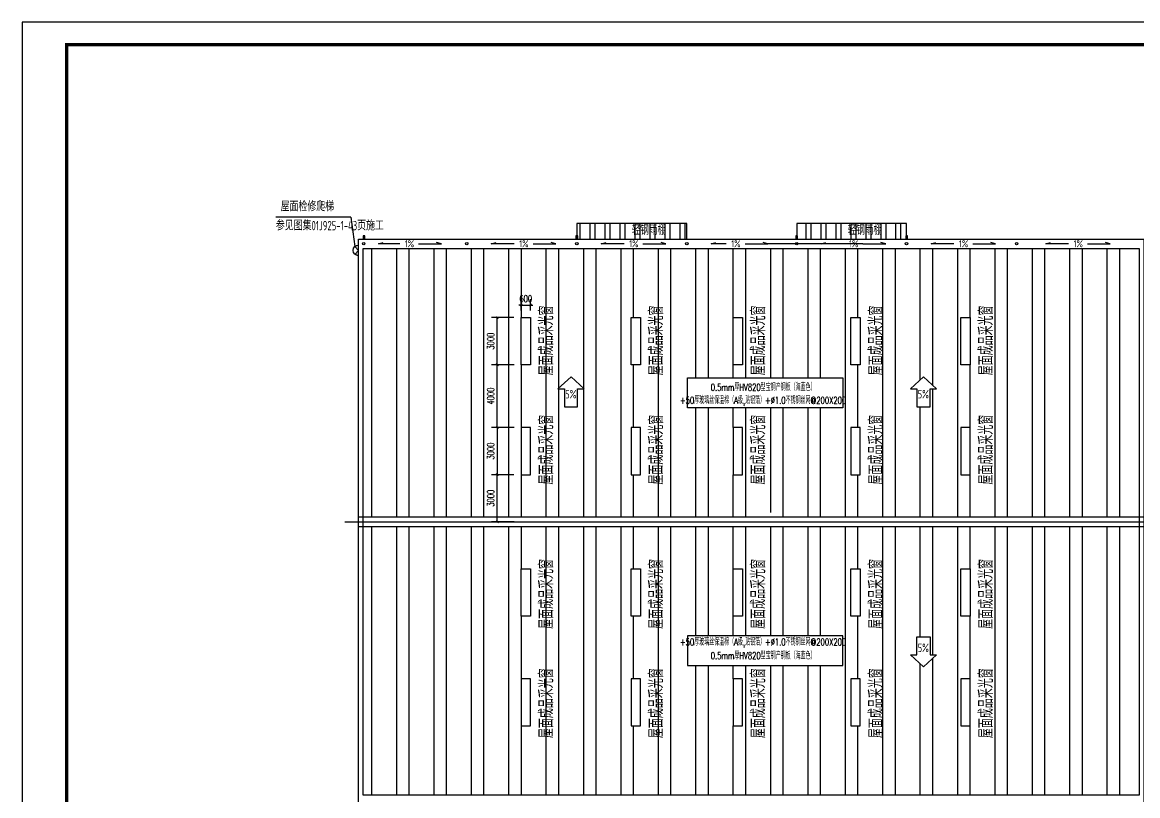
# Model space of a CAD drawing. Extents: x 180850 to 1400258, y 48356 to 327067.
# Drawn here: x 552425 to 623443, y 267739 to 316984 of the extents above; entities that cross this region are included whole.
import ezdxf
from ezdxf.enums import TextEntityAlignment as Align

# ---------------------------------------------------------------- set-up
doc = ezdxf.new("R2010")
doc.units = 0
doc.header["$LTSCALE"] = 1000
for name, color, linetype in [('AXIS', 3, 'Continuous'), ('DOTE', 1, 'Continuous'), ('PUB_DIM', 3, 'Continuous'), ('PUB_TEXT', 7, 'Continuous'), ('PUB_TITLE', 4, 'Continuous'), ('TEXT', 7, 'Continuous'), ('天沟', 2, 'Continuous'), ('文字', 7, 'Continuous')]:
    doc.layers.add(name, color=color, linetype=linetype)
doc.styles.add('_TCH_DIM', font='SIMPLEX', dxfattribs={"bigfont": 'GBCBIG'})
doc.styles.add('_TCH_DIM_T3', font='SIMPLEX', dxfattribs={"width": 0.705882, "bigfont": 'GBCBIG'})
doc.styles.add('C', font='tssdeng.shx', dxfattribs={"height": 3, "bigfont": 'tssdchn.shx'})
doc.styles.add('TSSD_Dimension', font='Tssdeng.shx', dxfattribs={"width": 0.8, "bigfont": 'hztxt.shx'})
doc.styles.add('TSSD_Label', font='tssdeng.shx', dxfattribs={"width": 0.7, "bigfont": 'hztxt.shx'})
doc.styles.add('TSSD_Norm', font='tssdeng.shx', dxfattribs={"bigfont": 'hztxt.shx'})
doc.dimstyles.new('_TCH_ARCH&&150', dxfattribs={"dimtxt": 446.25, "dimasz": 150, "dimexe": 375, "dimexo": 450, "dimgap": 189.375, "dimtad": 1, "dimdec": 0, "dimzin": 0, "dimdsep": 46, "dimtxsty": '_TCH_DIM_T3', "dimblk": 'ARCHTICK', "dimcen": 0.09, "dimclrd": 3, "dimclre": 3, "dimclrt": 7, "dimazin": 2, "dimtfac": 1, "dimtdec": 0, "dimtix": 1, "dimtmove": 2, "dimatfit": 3, "dimfxl": 1, "dimtolj": 1, "dimtzin": 0, "dimarcsym": 0})

# ---------------------------------------------------------------- blocks, each defined once
blk = doc.blocks.new('_ArchTick')
at = {"color": 0, "linetype": 'ByBlock', "const_width": 0.4}
blk.add_lwpolyline([(-0.5, -0.5), (0.5, 0.5)], dxfattribs=at)
blk = doc.blocks.new('*D441')
at = {"layer": 'Defpoints', "color": 0, "transparency": 16777216}
for p in [(584782, 298981), (584182, 298180), (584782, 298181)]:
    blk.add_point(p, dxfattribs=at)
at = {"layer": 'PUB_DIM', "color": 3, "lineweight": -2, "transparency": 16777216}
for p, q in [((584182, 298630), (584182, 299356)), ((584782, 298631), (584782, 299356)), ((584182, 298981), (584032, 298981)), ((584182, 298981), (584782, 298981)), ((584782, 298981), (584932, 298981))]:
    blk.add_line(p, q, dxfattribs=at)
at = {"layer": 'PUB_DIM', "color": 3, "lineweight": -2, "transparency": 16777216, "xscale": 150, "yscale": 150, "zscale": 150}
blk.add_blockref('_ArchTick', (584182, 298981), dxfattribs=at)
at = {"layer": 'PUB_DIM', "color": 3, "lineweight": -2, "transparency": 16777216, "xscale": 150, "yscale": 150, "zscale": 150, "rotation": 180}
blk.add_blockref('_ArchTick', (584782, 298981), dxfattribs=at)
at = {"layer": 'PUB_DIM', "color": 7, "transparency": 16777216, "insert": (584482, 299394), "char_height": 446.2, "attachment_point": 5, "style": '_TCH_DIM_T3'}
blk.add_mtext('\\A1;600', dxfattribs=at)
blk = doc.blocks.new('*D442')
at = {"layer": 'Defpoints', "color": 0, "transparency": 16777216}
for p in [(584182, 291180), (582666, 288180), (584168, 288180)]:
    blk.add_point(p, dxfattribs=at)
at = {"layer": 'PUB_DIM', "color": 3, "lineweight": -2, "transparency": 16777216}
for p, q in [((583732, 291180), (582291, 291180)), ((582666, 291180), (582666, 288180)), ((583718, 288180), (582291, 288180))]:
    blk.add_line(p, q, dxfattribs=at)
at = {"layer": 'PUB_DIM', "color": 3, "lineweight": -2, "transparency": 16777216, "xscale": 150, "yscale": 150, "zscale": 150}
for p, rotation in [((582666, 291180), 90), ((582666, 288180), 270)]:
    blk.add_blockref('_ArchTick', p, dxfattribs=dict(at, rotation=rotation))
at = {"layer": 'PUB_DIM', "color": 7, "transparency": 16777216, "insert": (582254, 289680), "char_height": 446.2, "attachment_point": 5, "rotation": 90, "style": '_TCH_DIM_T3'}
blk.add_mtext('\\A1;3000', dxfattribs=at)
blk = doc.blocks.new('*D443')
at = {"layer": 'Defpoints', "color": 0, "transparency": 16777216}
for p in [(582666, 295180), (584182, 295180), (584182, 291180)]:
    blk.add_point(p, dxfattribs=at)
at = {"layer": 'PUB_DIM', "color": 3, "lineweight": -2, "transparency": 16777216}
for p, q in [((583732, 295180), (582291, 295180)), ((582666, 291180), (582666, 295180)), ((583732, 291180), (582291, 291180))]:
    blk.add_line(p, q, dxfattribs=at)
at = {"layer": 'PUB_DIM', "color": 3, "lineweight": -2, "transparency": 16777216, "xscale": 150, "yscale": 150, "zscale": 150}
for p, rotation in [((582666, 295180), 90), ((582666, 291180), 270)]:
    blk.add_blockref('_ArchTick', p, dxfattribs=dict(at, rotation=rotation))
at = {"layer": 'PUB_DIM', "color": 7, "transparency": 16777216, "insert": (582254, 293180), "char_height": 446.2, "attachment_point": 5, "rotation": 90, "style": '_TCH_DIM_T3'}
blk.add_mtext('\\A1;4000', dxfattribs=at)
blk = doc.blocks.new('*D444')
at = {"layer": 'Defpoints', "color": 0, "transparency": 16777216}
for p in [(582666, 298180), (584168, 298180), (584182, 295180)]:
    blk.add_point(p, dxfattribs=at)
at = {"layer": 'PUB_DIM', "color": 3, "lineweight": -2, "transparency": 16777216}
for p, q in [((583718, 298180), (582291, 298180)), ((582666, 295180), (582666, 298180)), ((583732, 295180), (582291, 295180))]:
    blk.add_line(p, q, dxfattribs=at)
at = {"layer": 'PUB_DIM', "color": 3, "lineweight": -2, "transparency": 16777216, "xscale": 150, "yscale": 150, "zscale": 150}
for p, rotation in [((582666, 298180), 90), ((582666, 295180), 270)]:
    blk.add_blockref('_ArchTick', p, dxfattribs=dict(at, rotation=rotation))
at = {"layer": 'PUB_DIM', "color": 7, "transparency": 16777216, "insert": (582254, 296680), "char_height": 446.2, "attachment_point": 5, "rotation": 90, "style": '_TCH_DIM_T3'}
blk.add_mtext('\\A1;3000', dxfattribs=at)
blk = doc.blocks.new('*D445')
at = {"layer": 'Defpoints', "color": 0, "transparency": 16777216}
for p in [(582666, 288180), (584168, 288180), (584182, 285180)]:
    blk.add_point(p, dxfattribs=at)
at = {"layer": 'PUB_DIM', "color": 3, "lineweight": -2, "transparency": 16777216}
for p, q in [((583718, 288180), (582291, 288180)), ((582666, 285180), (582666, 288180)), ((583732, 285180), (582291, 285180))]:
    blk.add_line(p, q, dxfattribs=at)
at = {"layer": 'PUB_DIM', "color": 3, "lineweight": -2, "transparency": 16777216, "xscale": 150, "yscale": 150, "zscale": 150}
for p, rotation in [((582666, 288180), 90), ((582666, 285180), 270)]:
    blk.add_blockref('_ArchTick', p, dxfattribs=dict(at, rotation=rotation))
at = {"layer": 'PUB_DIM', "color": 7, "transparency": 16777216, "insert": (582254, 286680), "char_height": 446.2, "attachment_point": 5, "rotation": 90, "style": '_TCH_DIM_T3'}
blk.add_mtext('\\A1;3000', dxfattribs=at)
blk = doc.blocks.new('A$C460B5C3E')
at = {"layer": '天沟'}
for q in [(379, -144), (379, -994)]:
    blk.add_line((0, -569), q, dxfattribs=at)
blk.add_arc((0, -569), 569, 270, 90, dxfattribs=at)
blk.add_arc((0, -569), 569, 270, 90, dxfattribs=at)

msp = doc.modelspace()

# ---------------------------------------------------------------- hatches: boundary and pattern name
h = msp.add_hatch()
h.set_pattern_fill('ANSI32', color=256, scale=200, angle=-135)
h.set_pattern_definition([(270, (519371.9, 457504), (952.5, -6e-13), []), (270, (519054.4, 457186.5), (952.5, -6e-13), [])])
h.paths.add_polyline_path([(587731.62, 304180.23), (587731.62, 303179.87), (594731.62, 303179.87), (594731.62, 304180.23)])
h.paths.add_polyline_path([(591122.76, 303315.8), (593018.19, 303315.8), (593018.19, 304180.37), (591122.76, 304180.37)], flags=9)
h = msp.add_hatch()
h.set_pattern_fill('ANSI32', color=256, scale=200, angle=-135)
h.set_pattern_definition([(270, (533121.9, 457504), (952.5, -6e-13), []), (270, (532804.4, 457186.5), (952.5, -6e-13), [])])
h.paths.add_polyline_path([(601742.43, 304180.23), (601742.43, 303179.87), (608713.35, 303179.87), (608713.35, 304180.23)])
h.paths.add_polyline_path([(604872.76, 303315.8), (606768.19, 303315.8), (606768.19, 304180.37), (604872.76, 304180.37)], flags=9)
h = msp.add_hatch()
h.set_pattern_fill('ANSI32', color=5, scale=500, angle=45)
h.set_pattern_definition([(90, (0, 0), (-2381.25, 2e-13), []), (90, (793.8, 793.8), (-2381.25, 2e-13), [])])
h.paths.add_polyline_path([(623431.62, 302579.87), (574031.62, 302579.87), (574031.62, 287347.74), (574331.62, 287347.74), (574031.62, 287047.74), (574031.62, 285502.19), (599800.1, 285502.19), (599522.43, 285779.87), (600722.43, 285779.87), (600444.75, 285502.19), (623431.62, 285502.19), (623431.62, 286747.74), (623131.62, 286747.74), (622531.62, 287347.74), (623431.62, 287347.74)])
h.paths.add_polyline_path([(591181.62, 291179.87), (591781.62, 291179.87), (591781.62, 288179.87), (591181.62, 288179.87)], flags=16)
h.paths.add_polyline_path([(584781.62, 288179.87), (584181.62, 288179.87), (584181.62, 291179.87), (584781.62, 291179.87)], flags=16)
h.paths.add_polyline_path([(587781.62, 292508.57), (586946.22, 292508.57), (586946.22, 293652.37), (586527.24, 293652.37), (587363.92, 294416.95), (588200.6, 293652.37), (587781.62, 293652.37)], flags=16)
h.paths.add_polyline_path([(594770.45, 292443.27), (594770.45, 294335.81), (604666.58, 294335.81), (604666.58, 292443.27)], flags=16)
h.paths.add_polyline_path([(591181.62, 295179.87), (591181.62, 298179.87), (591781.62, 298179.87), (591781.62, 295179.87)], flags=16)
h.paths.add_polyline_path([(584781.62, 295179.87), (584181.62, 295179.87), (584181.62, 298179.87), (584781.62, 298179.87)], flags=16)
h.paths.add_polyline_path([(597681.62, 291179.87), (598281.62, 291179.87), (598281.62, 288179.87), (597681.62, 288179.87)], flags=16)
h.paths.add_polyline_path([(597681.62, 295179.87), (597681.62, 298179.87), (598281.62, 298179.87), (598281.62, 295179.87)], flags=16)
h.paths.add_polyline_path([(605181.62, 291179.87), (605781.62, 291179.87), (605781.62, 288179.87), (605181.62, 288179.87)], flags=16)
h.paths.add_polyline_path([(605181.62, 295179.87), (605181.62, 298179.87), (605781.62, 298179.87), (605781.62, 295179.87)], flags=16)
h.paths.add_polyline_path([(608968.47, 293652.37), (609805.14, 294416.95), (610641.82, 293652.37), (610222.85, 293652.37), (610222.85, 292508.57), (609387.44, 292508.57), (609387.44, 293652.37)], flags=16)
h.paths.add_polyline_path([(612181.62, 291179.87), (612781.62, 291179.87), (612781.62, 288179.87), (612181.62, 288179.87)], flags=16)
h.paths.add_polyline_path([(612181.62, 295179.87), (612181.62, 298179.87), (612781.62, 298179.87), (612781.62, 295179.87)], flags=16)
h.paths.add_polyline_path([(623431.62, 284857.54), (574031.62, 284857.54), (574031.62, 267779.87), (623431.62, 267779.87)])
h.paths.add_polyline_path([(591181.62, 282179.87), (591781.62, 282179.87), (591781.62, 279179.87), (591181.62, 279179.87)], flags=16)
h.paths.add_polyline_path([(584781.62, 282179.87), (584781.62, 279179.87), (584181.62, 279179.87), (584181.62, 282179.87)], flags=16)
h.paths.add_polyline_path([(594770.45, 277916.46), (604666.58, 277916.46), (604666.58, 276023.92), (594770.45, 276023.92)], flags=16)
h.paths.add_polyline_path([(591181.62, 275179.87), (591781.62, 275179.87), (591781.62, 272179.87), (591181.62, 272179.87)], flags=16)
h.paths.add_polyline_path([(597681.62, 282179.87), (598281.62, 282179.87), (598281.62, 279179.87), (597681.62, 279179.87)], flags=16)
h.paths.add_polyline_path([(584781.62, 275179.87), (584781.62, 272179.87), (584181.62, 272179.87), (584181.62, 275179.87)], flags=16)
h.paths.add_polyline_path([(597681.62, 275179.87), (598281.62, 275179.87), (598281.62, 272179.87), (597681.62, 272179.87)], flags=16)
h.paths.add_polyline_path([(605181.62, 282179.87), (605781.62, 282179.87), (605781.62, 279179.87), (605181.62, 279179.87)], flags=16)
h.paths.add_polyline_path([(605181.62, 275179.87), (605781.62, 275179.87), (605781.62, 272179.87), (605181.62, 272179.87)], flags=16)
h.paths.add_polyline_path([(608968.47, 276707.36), (609387.44, 276707.36), (609387.44, 277851.16), (610222.85, 277851.16), (610222.85, 276707.36), (610641.82, 276707.36), (609805.14, 275942.78)], flags=16)
h.paths.add_polyline_path([(612181.62, 282179.87), (612781.62, 282179.87), (612781.62, 279179.87), (612181.62, 279179.87)], flags=16)
h.paths.add_polyline_path([(612181.62, 275179.87), (612781.62, 275179.87), (612781.62, 272179.87), (612181.62, 272179.87)], flags=16)
h.paths.add_polyline_path([(582588.24, 289013.3), (582588.24, 290346.43), (581918.86, 290346.43), (581918.86, 289013.3)], flags=24)
h.paths.add_polyline_path([(582588.24, 292513.3), (582588.24, 293846.43), (581918.86, 293846.43), (581918.86, 292513.3)], flags=24)
h.paths.add_polyline_path([(582588.24, 296013.3), (582588.24, 297346.43), (581918.86, 297346.43), (581918.86, 296013.3)], flags=24)
h.paths.add_polyline_path([(582588.24, 286013.3), (582588.24, 287346.43), (581918.86, 287346.43), (581918.86, 286013.3)], flags=24)
h.paths.add_polyline_path([(597542.35, 285841.12), (599439.85, 285841.12), (599439.85, 286733.62), (597542.35, 286733.62)], flags=24)
h.paths.add_polyline_path([(614541.43, 294928.19), (614541.43, 298533.84), (613141.79, 298533.84), (613141.79, 294928.19)], flags=24)
h.paths.add_polyline_path([(614541.43, 287970.29), (614541.43, 291575.93), (613141.79, 291575.93), (613141.79, 287970.29)], flags=24)
h.paths.add_polyline_path([(607541.43, 294928.19), (607541.43, 298533.84), (606141.79, 298533.84), (606141.79, 294928.19)], flags=24)
h.paths.add_polyline_path([(607541.43, 287970.29), (607541.43, 291575.93), (606141.79, 291575.93), (606141.79, 287970.29)], flags=24)
h.paths.add_polyline_path([(600041.43, 294928.19), (600041.43, 298533.84), (598641.79, 298533.84), (598641.79, 294928.19)], flags=24)
h.paths.add_polyline_path([(600041.43, 287970.29), (600041.43, 291575.93), (598641.79, 291575.93), (598641.79, 287970.29)], flags=24)
h.paths.add_polyline_path([(593541.43, 294928.19), (593541.43, 298533.84), (592141.79, 298533.84), (592141.79, 294928.19)], flags=24)
h.paths.add_polyline_path([(593541.43, 287970.29), (593541.43, 291575.93), (592141.79, 291575.93), (592141.79, 287970.29)], flags=24)
h.paths.add_polyline_path([(586541.43, 294928.19), (586541.43, 298533.84), (585141.79, 298533.84), (585141.79, 294928.19)], flags=24)
h.paths.add_polyline_path([(586541.43, 287970.29), (586541.43, 291575.93), (585141.79, 291575.93), (585141.79, 287970.29)], flags=24)
h.paths.add_polyline_path([(594756.48, 292473.08), (604435.19, 292473.08), (604435.19, 293276.65), (594756.48, 293276.65)], flags=24)
h.paths.add_polyline_path([(596556.76, 293359.97), (602634.91, 293359.97), (602634.91, 294094.53), (596556.76, 294094.53)], flags=8)
h.paths.add_polyline_path([(609407.5, 292927.42), (610177.84, 292927.42), (610177.84, 293581.49), (609407.5, 293581.49)], flags=8)
h.paths.add_polyline_path([(586966.27, 292927.42), (587736.62, 292927.42), (587736.62, 293581.49), (586966.27, 293581.49)], flags=8)
h.paths.add_polyline_path([(614541.43, 271825.9), (614541.43, 275431.54), (613141.79, 275431.54), (613141.79, 271825.9)], flags=24)
h.paths.add_polyline_path([(614541.43, 278783.8), (614541.43, 282389.44), (613141.79, 282389.44), (613141.79, 278783.8)], flags=24)
h.paths.add_polyline_path([(607541.43, 271825.9), (607541.43, 275431.54), (606141.79, 275431.54), (606141.79, 271825.9)], flags=24)
h.paths.add_polyline_path([(607541.43, 278783.8), (607541.43, 282389.44), (606141.79, 282389.44), (606141.79, 278783.8)], flags=24)
h.paths.add_polyline_path([(600041.43, 271825.9), (600041.43, 275431.54), (598641.79, 275431.54), (598641.79, 271825.9)], flags=24)
h.paths.add_polyline_path([(600041.43, 278783.8), (600041.43, 282389.44), (598641.79, 282389.44), (598641.79, 278783.8)], flags=24)
h.paths.add_polyline_path([(593541.43, 271825.9), (593541.43, 275431.54), (592141.79, 275431.54), (592141.79, 271825.9)], flags=24)
h.paths.add_polyline_path([(593541.43, 278783.8), (593541.43, 282389.44), (592141.79, 282389.44), (592141.79, 278783.8)], flags=24)
h.paths.add_polyline_path([(586541.43, 271825.9), (586541.43, 275431.54), (585141.79, 275431.54), (585141.79, 271825.9)], flags=24)
h.paths.add_polyline_path([(586541.43, 278783.8), (586541.43, 282389.44), (585141.79, 282389.44), (585141.79, 278783.8)], flags=24)
h.paths.add_polyline_path([(594756.48, 277083.08), (604435.19, 277083.08), (604435.19, 277886.65), (594756.48, 277886.65)], flags=24)
h.paths.add_polyline_path([(596556.76, 276265.2), (602634.91, 276265.2), (602634.91, 276999.76), (596556.76, 276999.76)], flags=8)
h.paths.add_polyline_path([(609407.5, 276778.24), (610177.84, 276778.24), (610177.84, 277432.31), (609407.5, 277432.31)], flags=8)

# ---------------------------------------------------------------- linework, layer by layer
for points in [[(587731.62, 303179.87), (594731.62, 303179.87), (594731.62, 304180.23), (587731.62, 304180.23)], [(601742.43, 303179.87), (608713.35, 303179.87), (608713.35, 304180.23), (601742.43, 304180.23)], [(623831.62, 267179.87), (573831.62, 267179.87), (573831.62, 303179.87), (623831.62, 303179.87)], [(623531.62, 267779.87), (574131.62, 267779.87), (574131.62, 302579.87), (623531.62, 302579.87)], [(594770.45, 294335.81), (604666.58, 294335.81), (604666.58, 292443.27), (594770.45, 292443.27)], [(573831.62, 285502.19), (623831.62, 285502.19), (623831.62, 284857.54), (573831.62, 284857.54)], [(594770.45, 276023.92), (604666.58, 276023.92), (604666.58, 277916.46), (594770.45, 277916.46)]]:
    msp.add_lwpolyline(points, close=True)
at = {"color": 1}
for points in [[(584181.62, 298179.87), (584781.62, 298179.87), (584781.62, 295179.87), (584181.62, 295179.87)], [(591181.62, 298179.87), (591781.62, 298179.87), (591781.62, 295179.87), (591181.62, 295179.87)], [(597681.62, 298179.87), (598281.62, 298179.87), (598281.62, 295179.87), (597681.62, 295179.87)], [(605181.62, 298179.87), (605781.62, 298179.87), (605781.62, 295179.87), (605181.62, 295179.87)], [(612181.62, 298179.87), (612781.62, 298179.87), (612781.62, 295179.87), (612181.62, 295179.87)], [(584181.62, 288179.87), (584781.62, 288179.87), (584781.62, 291179.87), (584181.62, 291179.87)], [(591181.62, 288179.87), (591781.62, 288179.87), (591781.62, 291179.87), (591181.62, 291179.87)], [(597681.62, 288179.87), (598281.62, 288179.87), (598281.62, 291179.87), (597681.62, 291179.87)], [(605181.62, 288179.87), (605781.62, 288179.87), (605781.62, 291179.87), (605181.62, 291179.87)], [(612181.62, 288179.87), (612781.62, 288179.87), (612781.62, 291179.87), (612181.62, 291179.87)], [(584181.62, 282179.87), (584781.62, 282179.87), (584781.62, 279179.87), (584181.62, 279179.87)], [(591181.62, 282179.87), (591781.62, 282179.87), (591781.62, 279179.87), (591181.62, 279179.87)], [(597681.62, 282179.87), (598281.62, 282179.87), (598281.62, 279179.87), (597681.62, 279179.87)], [(605181.62, 282179.87), (605781.62, 282179.87), (605781.62, 279179.87), (605181.62, 279179.87)], [(612181.62, 282179.87), (612781.62, 282179.87), (612781.62, 279179.87), (612181.62, 279179.87)], [(584181.62, 272179.87), (584781.62, 272179.87), (584781.62, 275179.87), (584181.62, 275179.87)], [(591181.62, 272179.87), (591781.62, 272179.87), (591781.62, 275179.87), (591181.62, 275179.87)], [(597681.62, 272179.87), (598281.62, 272179.87), (598281.62, 275179.87), (597681.62, 275179.87)], [(605181.62, 272179.87), (605781.62, 272179.87), (605781.62, 275179.87), (605181.62, 275179.87)], [(612181.62, 272179.87), (612781.62, 272179.87), (612781.62, 275179.87), (612181.62, 275179.87)]]:
    msp.add_lwpolyline(points, close=True, dxfattribs=at)
at = {"linetype": 'ByBlock'}
for centre in [(574161.38, 302886.6), (580724.69, 302886.6), (587733.73, 302886.6), (594733.73, 302886.6), (601733.73, 302886.6), (601733.73, 302886.6), (608724.69, 302886.6), (615733.73, 302886.6)]:
    msp.add_circle(centre, 80, dxfattribs=at)
at = {"layer": 'AXIS', "linetype": 'ByBlock'}
for q in [(568577.51, 304570.5), (573604.48, 302716.85)]:
    msp.add_line((573351.82, 304570.5), q, dxfattribs=at)
at = {"layer": 'AXIS'}
for points in [[(588200.6, 293652.37), (587363.92, 294416.95), (586527.24, 293652.37), (586946.22, 293652.37), (586946.22, 292508.57), (587781.62, 292508.57), (587781.62, 293652.37)], [(610641.82, 293652.37), (609805.14, 294416.95), (608968.47, 293652.37), (609387.44, 293652.37), (609387.44, 292508.57), (610222.85, 292508.57), (610222.85, 293652.37)], [(610641.82, 276707.36), (609805.14, 275942.78), (608968.47, 276707.36), (609387.44, 276707.36), (609387.44, 277851.16), (610222.85, 277851.16), (610222.85, 276707.36)]]:
    msp.add_lwpolyline(points, close=True, dxfattribs=at)
at = {"layer": 'DOTE'}
msp.add_line((572956.62, 285179.87), (624706.62, 285179.87), dxfattribs=at)
at = {"layer": 'PUB_TITLE'}
msp.add_lwpolyline([(552424.83, 232984.16), (671224.83, 232984.16), (671224.83, 316984.16), (552424.83, 316984.16)], close=True, dxfattribs=at)
at = {"layer": 'PUB_TITLE', "const_width": 212.12}
msp.add_lwpolyline([(555245.15, 234398.34), (555245.15, 315569.98), (669224.83, 315569.98), (669224.83, 234398.34)], close=True, dxfattribs=at)
at = {"layer": '天沟'}
for points in [[(574122.11, 303179.87), (574232, 303179.87), (574232, 303386.58), (574122.11, 303386.58)], [(587676.67, 303179.87), (587786.56, 303179.87), (587786.56, 303386.58), (587676.67, 303386.58)], [(601676.67, 303179.87), (601786.56, 303179.87), (601786.56, 303386.58), (601676.67, 303386.58)], [(608676.67, 303179.87), (608786.56, 303179.87), (608786.56, 303386.58), (608676.67, 303386.58)]]:
    msp.add_lwpolyline(points, close=True, dxfattribs=at)
at = {"layer": '文字'}
for points in [[(576454.13, 302886.6), (575100.29, 302886.6), (575404.55, 302968.12)], [(577657.73, 302886.6), (579111.58, 302886.6), (578807.31, 302968.12)], [(583739.88, 302886.6), (582286.03, 302886.6), (582590.3, 302968.12)], [(584943.48, 302886.6), (586397.33, 302886.6), (586093.06, 302968.12)], [(590739.88, 302886.6), (589286.03, 302886.6), (589590.3, 302968.12)], [(591943.48, 302886.6), (593397.33, 302886.6), (593093.06, 302968.12)], [(597239.88, 302886.6), (596286.03, 302886.6), (596590.3, 302968.12)], [(598443.48, 302886.6), (599897.33, 302886.6), (599593.06, 302968.12)], [(605943.48, 302886.6), (599897.33, 302886.6), (599593.06, 302968.12)], [(604739.88, 302886.6), (603286.03, 302886.6), (603590.3, 302968.12)], [(604739.88, 302886.6), (603286.03, 302886.6), (603590.3, 302968.12)], [(605943.48, 302886.6), (607397.33, 302886.6), (607093.06, 302968.12)], [(611739.88, 302886.6), (610286.03, 302886.6), (610590.3, 302968.12)], [(612943.48, 302886.6), (614397.33, 302886.6), (614093.06, 302968.12)], [(619039.88, 302886.6), (617586.03, 302886.6), (617890.3, 302968.12)], [(620243.48, 302886.6), (621697.33, 302886.6), (621393.06, 302968.12)]]:
    msp.add_lwpolyline(points, dxfattribs=at)

# ---------------------------------------------------------------- block references
at = {"xscale": -0.6, "yscale": 0.6, "zscale": 0.6}
msp.add_blockref('A$C460B5C3E', (573831.62, 302803.39), dxfattribs=at)

# ---------------------------------------------------------------- texts
at = {"style": 'C', "width": 0.7}
for p in [(591230.48, 303445.73), (604980.48, 303445.73)]:
    msp.add_text('轻钢雨棚', height=600, dxfattribs=at).set_placement(p)
at = {"layer": 'PUB_TEXT', "style": '_TCH_DIM', "width": 0.705882}
for p in [(586228.74, 296731.01), (593228.74, 296731.01), (599728.74, 296731.01), (607228.74, 296731.01), (614228.74, 296731.01), (586228.74, 289773.11), (593228.74, 289773.11), (599728.74, 289773.11), (607228.74, 289773.11), (614228.74, 289773.11), (586228.74, 280586.62), (593228.74, 280586.62), (599728.74, 280586.62), (607228.74, 280586.62), (614228.74, 280586.62), (586228.74, 273628.72), (593228.74, 273628.72), (599728.74, 273628.72), (607228.74, 273628.72), (614228.74, 273628.72)]:
    msp.add_text('屋面成品采光窗', height=900, rotation=90, dxfattribs=at).set_placement(p, align=Align.CENTER)
at = {"layer": 'TEXT', "style": 'TSSD_Norm', "width": 0.7}
for s, p in [('屋面检修爬梯', (568874.12, 304957.91)), ('参见图集01J925-1-43页施工', (568571.13, 303738.96))]:
    msp.add_text(s, height=600, dxfattribs=at).set_placement(p)
at = {"layer": 'TEXT'}
for s, height, style, width, p in [('0.5mm厚HV820型宝钢产钢板（海蓝色）', 450, '_TCH_DIM', 0.705882, (599595.83, 293522.11)), ('5%%%', 539.865, 'TSSD_Dimension', 0.7, (587351.45, 293036.43)), ('5%%%', 539.865, 'TSSD_Dimension', 0.7, (609792.67, 293036.43)), ('+50厚玻璃丝保温棉（A级,贴铝箔）+%%C1.0不锈钢丝网@200X200', 450, '_TCH_DIM', 0.705882, (599595.83, 292692.72)), ('+50厚玻璃丝保温棉（A级,贴铝箔）+%%C1.0不锈钢丝网@200X200', 450, '_TCH_DIM', 0.705882, (599595.83, 277302.72)), ('5%%%', 539.865, 'TSSD_Dimension', 0.7, (609792.67, 276887.25)), ('0.5mm厚HV820型宝钢产钢板（海蓝色）', 450, '_TCH_DIM', 0.705882, (599595.83, 276427.33))]:
    msp.add_text(s, height=height, dxfattribs=dict(at, style=style, width=width)).set_placement(p, align=Align.CENTER)
at = {"layer": '文字', "style": 'TSSD_Label', "width": 0.7}
for p in [(577075.91, 302886.6), (584361.66, 302886.6), (591361.66, 302886.6), (597861.66, 302886.6), (605361.66, 302886.6), (605361.66, 302886.6), (612361.66, 302886.6), (619661.66, 302886.6)]:
    msp.add_text('1%%%', height=450, dxfattribs=at).set_placement(p, align=Align.MIDDLE)

# ---------------------------------------------------------------- dimensions: what is measured, and where the dimension line sits
at = {"layer": 'PUB_DIM'}
dim = msp.add_linear_dim(base=(584781.62, 298981.47), p1=(584181.62, 298179.87), p2=(584781.62, 298180.66), dimstyle='_TCH_ARCH&&150', dxfattribs=at)
dim.commit()
dim.dimension.update_dxf_attribs({"geometry": '*D441', "text_midpoint": (584481.62, 299393.97)})
for base, p1, p2, angle, picture, middle in [((582666.05, 298179.87), (584181.62, 295179.87), (584167.72, 298179.87), 90, '*D444', (582253.55, 296679.87)), ((582666.05, 295179.87), (584181.62, 291179.87), (584181.62, 295179.87), 90, '*D443', (582253.55, 293179.87)), ((582666.05, 288179.87), (584181.62, 291179.87), (584167.72, 288179.87), 270, '*D442', (582253.55, 289679.87)), ((582666.05, 288179.87), (584181.62, 285179.87), (584167.72, 288179.87), 90, '*D445', (582253.55, 286679.87))]:
    dim = msp.add_linear_dim(base=base, p1=p1, p2=p2, angle=angle, dimstyle='_TCH_ARCH&&150', dxfattribs=at)
    dim.commit()
    dim.dimension.update_dxf_attribs({"geometry": picture, "text_midpoint": middle})

doc.saveas('drawing.dxf')
